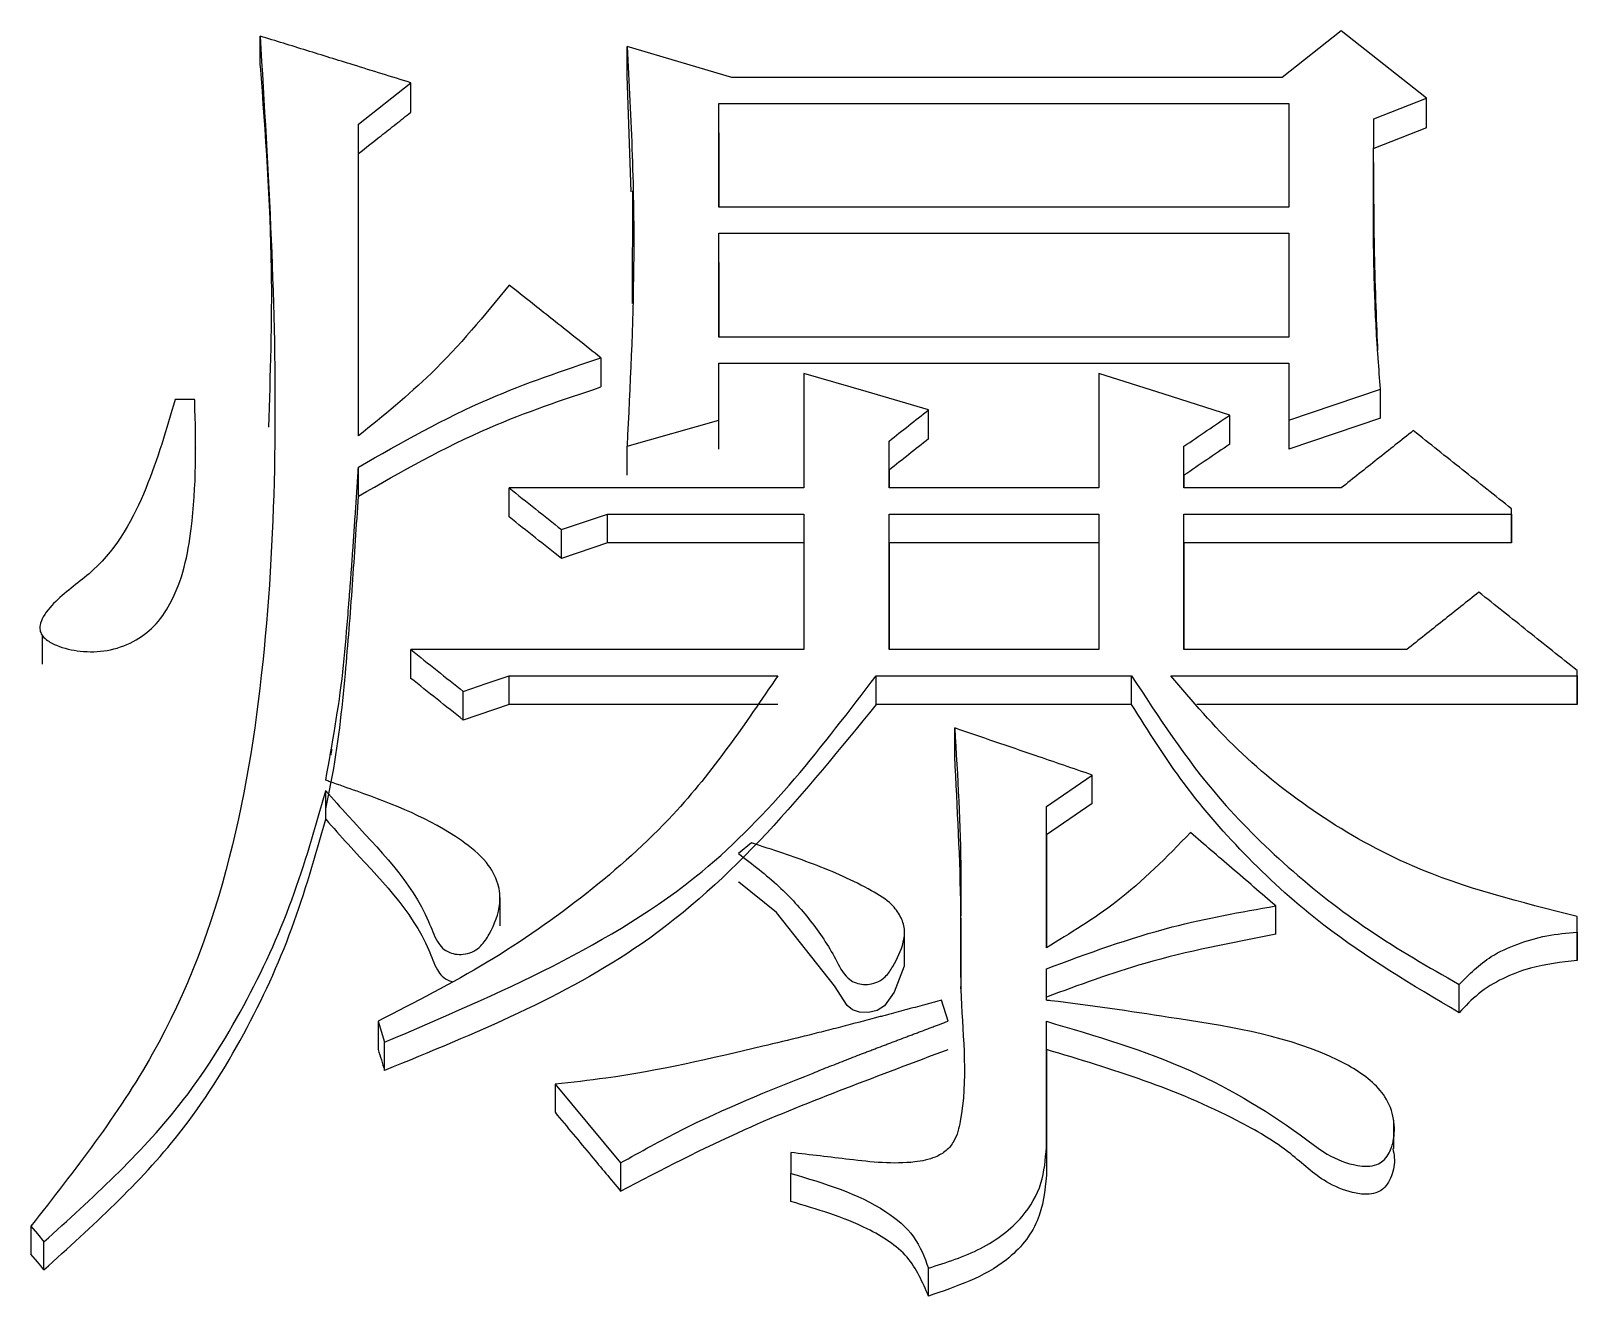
# Model space of a CAD drawing. Header units: millimetres. Extents: x 1890 to 4327, y 775 to 2498.
# Drawn here: x 2449.809 to 2452.362, y 2247.067 to 2249.155 of the extents above; entities that cross this region are included whole.
import ezdxf

# ---------------------------------------------------------------- set-up
doc = ezdxf.new("R2010")
doc.units = ezdxf.units.MM

msp = doc.modelspace()

# ---------------------------------------------------------------- linework, layer by layer
at = {"color": 7, "linetype": 'Continuous', "lineweight": 25}
for p, q in [((2450.1875, 2249.0979), (2450.1875, 2249.1466)), ((2451.9725, 2249.1552), (2451.8751, 2249.0782)), ((2452.1131, 2249.044), (2451.9725, 2249.1552)), ((2450.9665, 2249.0782), (2450.7934, 2249.1295)), ((2450.7934, 2249.0808), (2450.7934, 2249.1295)), ((2450.3499, 2249.0012), (2450.4364, 2249.0697)), ((2450.4364, 2249.021), (2450.4364, 2249.0697)), ((2450.8004, 2248.8897), (2450.7934, 2249.0808)), ((2452.0266, 2249.0098), (2452.1131, 2249.044)), ((2452.1131, 2248.9954), (2452.1131, 2249.044)), ((2450.9448, 2249.0354), (2451.8859, 2249.0354)), ((2450.9448, 2248.8642), (2450.9448, 2249.0354)), ((2450.9448, 2248.9868), (2450.9448, 2249.0354)), ((2451.8859, 2249.0354), (2451.8859, 2248.8642)), ((2450.3499, 2248.4867), (2450.3499, 2249.0012)), ((2450.3499, 2248.9526), (2450.3499, 2249.0012)), ((2452.0266, 2248.9612), (2452.0266, 2249.0098)), ((2452.1131, 2248.9954), (2452.0266, 2248.9612)), ((2450.9448, 2248.9868), (2450.9448, 2248.8642)), ((2450.3499, 2248.4913), (2450.3499, 2248.9526)), ((2450.8023, 2248.8913), (2450.8019, 2248.7052)), ((2451.8859, 2248.8642), (2450.9448, 2248.8642)), ((2450.9448, 2248.8214), (2451.8859, 2248.8214)), ((2450.9448, 2248.6498), (2450.9448, 2248.8214)), ((2450.9448, 2248.773), (2450.9448, 2248.8214)), ((2451.8859, 2248.8214), (2451.8859, 2248.6498)), ((2450.9448, 2248.773), (2450.9448, 2248.6498)), ((2451.8859, 2248.6498), (2450.9448, 2248.6498)), ((2450.7501, 2248.6155), (2450.7501, 2248.5674)), ((2450.9448, 2248.5124), (2450.9448, 2248.6069)), ((2450.9448, 2248.6069), (2451.8859, 2248.6069)), ((2450.9448, 2248.5588), (2450.9448, 2248.6069)), ((2451.8859, 2248.6069), (2451.8859, 2248.5124)), ((2451.0855, 2248.5897), (2451.0855, 2248.4007)), ((2451.5722, 2248.5898), (2451.5722, 2248.4007)), ((2451.8859, 2248.5124), (2452.0374, 2248.564)), ((2452.0374, 2248.516), (2452.0374, 2248.564)), ((2450.0794, 2248.5468), (2450.047, 2248.5468)), ((2450.7934, 2248.4695), (2450.9448, 2248.5124)), ((2450.9448, 2248.4645), (2450.9448, 2248.5124)), ((2451.291, 2248.4817), (2451.291, 2248.5296)), ((2451.7886, 2248.4731), (2451.7886, 2248.521)), ((2452.0374, 2248.516), (2451.8859, 2248.4645)), ((2451.8859, 2248.5124), (2451.8859, 2248.4645)), ((2450.0813, 2248.4664), (2450.0813, 2248.4667)), ((2450.7934, 2248.4216), (2450.7934, 2248.4695)), ((2451.2261, 2248.4007), (2451.2261, 2248.4781)), ((2451.2261, 2248.4302), (2451.2261, 2248.4781)), ((2451.7129, 2248.4007), (2451.7129, 2248.4695)), ((2451.7129, 2248.4216), (2451.7129, 2248.4695)), ((2450.3499, 2248.3872), (2450.3499, 2248.4351)), ((2451.2261, 2248.4302), (2451.2261, 2248.4007)), ((2451.7129, 2248.4216), (2451.7129, 2248.4007)), ((2451.0855, 2248.4007), (2450.5987, 2248.4007)), ((2451.5722, 2248.4007), (2451.2261, 2248.4007)), ((2451.9725, 2248.4007), (2451.7129, 2248.4007)), ((2450.7609, 2248.3577), (2451.0855, 2248.3577)), ((2450.7609, 2248.3099), (2450.7609, 2248.3577)), ((2451.0855, 2248.3577), (2451.0855, 2248.1338)), ((2451.2261, 2248.3577), (2451.5722, 2248.3577)), ((2451.2261, 2248.1338), (2451.2261, 2248.3577)), ((2451.2261, 2248.3099), (2451.2261, 2248.3577)), ((2451.5722, 2248.3577), (2451.5722, 2248.1338)), ((2451.7129, 2248.3577), (2452.2537, 2248.3577)), ((2451.7129, 2248.1338), (2451.7129, 2248.3577)), ((2451.7129, 2248.3099), (2451.7129, 2248.3577)), ((2452.2537, 2248.3577), (2452.2537, 2248.3663)), ((2452.2537, 2248.3185), (2452.2537, 2248.3663)), ((2452.2537, 2248.3577), (2452.2537, 2248.3099)), ((2450.6852, 2248.2842), (2450.6852, 2248.3319)), ((2450.7609, 2248.3099), (2450.6852, 2248.2842)), ((2451.0855, 2248.3099), (2450.7609, 2248.3099)), ((2451.2261, 2248.3099), (2451.2261, 2248.1338)), ((2451.5722, 2248.3099), (2451.2261, 2248.3099)), ((2451.7129, 2248.3099), (2451.7129, 2248.1338)), ((2452.2537, 2248.3099), (2451.7129, 2248.3099)), ((2452.2537, 2248.3099), (2452.2537, 2248.3185)), ((2449.8277, 2248.1578), (2449.8277, 2248.11)), ((2451.0855, 2248.1338), (2450.4364, 2248.1338)), ((2451.5722, 2248.1338), (2451.2261, 2248.1338)), ((2452.0806, 2248.1338), (2451.7129, 2248.1338)), ((2452.3619, 2248.0907), (2452.3619, 2248.0993)), ((2452.3619, 2248.0519), (2452.3619, 2248.0993)), ((2450.5987, 2248.0907), (2451.0422, 2248.0907)), ((2451.2045, 2248.0907), (2451.6263, 2248.0907)), ((2451.2045, 2248.0433), (2451.2045, 2248.0907)), ((2451.6263, 2248.0433), (2451.6263, 2248.0907)), ((2451.6912, 2248.0907), (2452.3619, 2248.0907)), ((2452.3619, 2248.0907), (2452.3619, 2248.0433)), ((2450.523, 2248.0175), (2450.523, 2248.0649)), ((2452.3619, 2248.0433), (2452.3619, 2248.0519)), ((2450.5987, 2248.0433), (2450.523, 2248.0175)), ((2451.0422, 2248.0433), (2450.5987, 2248.0433)), ((2451.6263, 2248.0433), (2451.2045, 2248.0433)), ((2452.3619, 2248.0433), (2451.7342, 2248.0433)), ((2451.3343, 2247.9572), (2451.3343, 2248.0045)), ((2451.4857, 2247.875), (2451.5614, 2247.9268)), ((2451.5614, 2247.8796), (2451.5614, 2247.9268)), ((2450.2958, 2247.8538), (2450.2958, 2247.901)), ((2451.5614, 2247.8796), (2451.4857, 2247.8279)), ((2451.4857, 2247.6417), (2451.4857, 2247.875)), ((2451.4857, 2247.8279), (2451.4857, 2247.875)), ((2451.4857, 2247.8279), (2451.4857, 2247.6417)), ((2450.999, 2247.8146), (2450.9773, 2247.7973)), ((2450.5837, 2247.6776), (2450.5837, 2247.7248)), ((2451.8643, 2247.6639), (2451.8643, 2247.7108)), ((2452.3619, 2247.6676), (2452.3619, 2247.6935)), ((2452.3619, 2247.6676), (2452.3619, 2247.6207)), ((2451.2512, 2247.6131), (2451.2512, 2247.6602)), ((2451.4857, 2247.555), (2451.4857, 2247.607)), ((2451.4857, 2247.5602), (2451.4857, 2247.607)), ((2452.1672, 2247.5343), (2452.1672, 2247.5811)), ((2451.3234, 2247.5204), (2451.3126, 2247.5551)), ((2450.3823, 2247.5205), (2450.3931, 2247.4858)), ((2451.4857, 2247.3124), (2451.4857, 2247.5202)), ((2451.4857, 2247.4735), (2451.4857, 2247.5202)), ((2450.3931, 2247.4392), (2450.3931, 2247.4858)), ((2451.4857, 2247.4735), (2451.4857, 2247.266)), ((2450.6744, 2247.4165), (2450.7826, 2247.2864)), ((2450.6744, 2247.4165), (2450.6744, 2247.37)), ((2452.0591, 2247.3101), (2452.0591, 2247.3569)), ((2451.4857, 2247.3124), (2451.4857, 2247.266)), ((2450.7826, 2247.2864), (2450.7826, 2247.2401)), ((2451.0638, 2247.3037), (2451.0638, 2247.2691)), ((2451.0638, 2247.2227), (2451.0638, 2247.2691)), ((2449.8091, 2247.1821), (2449.8091, 2247.1359)), ((2449.8306, 2247.11), (2449.8306, 2247.1562)), ((2451.291, 2247.0667), (2451.291, 2247.1128))]:
    msp.add_line(p, q, dxfattribs=at)
at = {"color": 7, "linetype": 'Continuous', "lineweight": 25, "flags": 128}
for points in [[(2451.8751, 2249.0782), (2451.4208, 2249.0782), (2450.9665, 2249.0782)], [(2451.291, 2248.5296), (2451.1882, 2248.5597), (2451.0855, 2248.5897)], [(2451.7886, 2248.521), (2451.6804, 2248.5554), (2451.5722, 2248.5898)], [(2450.5987, 2248.3529), (2450.5987, 2248.365), (2450.5987, 2248.377), (2450.5987, 2248.4007)], [(2450.6852, 2248.3319), (2450.7231, 2248.3448), (2450.7609, 2248.3577)], [(2450.4364, 2248.0864), (2450.4364, 2248.0983), (2450.4364, 2248.1103), (2450.4364, 2248.1338)], [(2450.523, 2248.0649), (2450.5608, 2248.0778), (2450.5987, 2248.0907)], [(2450.5987, 2248.0433), (2450.5987, 2248.0626), (2450.5987, 2248.0766), (2450.5987, 2248.0907)], [(2451.2509, 2247.6131), (2451.251, 2247.6115), (2451.2345, 2247.5686), (2451.2183, 2247.5459), (2451.2063, 2247.5382), (2451.1921, 2247.5346), (2451.177, 2247.5353), (2451.1657, 2247.5394), (2451.1566, 2247.5465), (2451.136, 2247.5789), (2451.0401, 2247.6996), (2450.978, 2247.7498), (2450.9773, 2247.7503), (2450.9773, 2247.7503)], [(2452.3619, 2247.6467), (2452.3619, 2247.6623), (2452.3619, 2247.6935)], [(2452.3619, 2247.6207), (2452.3619, 2247.6295), (2452.3619, 2247.6353), (2452.3619, 2247.641), (2452.3619, 2247.6467)], [(2450.3823, 2247.5205), (2450.3823, 2247.5012), (2450.3823, 2247.4875), (2450.3823, 2247.4738)], [(2449.8091, 2247.1822), (2449.8199, 2247.1692), (2449.8306, 2247.1562)], [(2449.8306, 2247.11), (2449.8252, 2247.1165), (2449.8198, 2247.1231), (2449.8091, 2247.1359)]]:
    msp.add_lwpolyline(points, dxfattribs=at)
at = {"color": 7, "linetype": 'Continuous', "lineweight": 25}
for points, knots in [([(2450.1875, 2249.1466), (2450.1943, 2249.0345), (2450.2146, 2248.6984), (2450.2173, 2248.1349), (2450.1026, 2247.5573), (2449.8814, 2247.2744), (2449.8092, 2247.1822)], [0, 0, 0, 0, 0.166548, 0.499383, 0.836688, 1, 1, 1, 1]), ([(2450.4364, 2249.0697), (2450.4047, 2249.0795), (2450.3473, 2249.0972), (2450.2644, 2249.1229), (2450.2132, 2249.1387), (2450.1876, 2249.1466)], [0, 0, 0, 0, 0.382595, 0.691297, 1, 1, 1, 1]), ([(2450.7934, 2249.1295), (2450.7966, 2249.0695), (2450.8031, 2248.9494), (2450.8062, 2248.7293), (2450.7983, 2248.5692), (2450.7934, 2248.4695)], [0, 0, 0, 0, 0.273667, 0.547376, 1, 1, 1, 1]), ([(2450.1875, 2249.0978), (2450.1959, 2248.9859), (2450.2107, 2248.7876), (2450.2041, 2248.5878), (2450.2012, 2248.5008)], [0, 0, 0, 0, 0.564585, 1, 1, 1, 1]), ([(2450.3499, 2248.9526), (2450.3624, 2248.9625), (2450.383, 2248.9788), (2450.4119, 2249.0016), (2450.4282, 2249.0145), (2450.4364, 2249.021)], [0, 0, 0, 0, 0.4329059, 0.716452, 1, 1, 1, 1]), ([(2452.0374, 2248.564), (2452.036, 2248.5808), (2452.034, 2248.606), (2452.03, 2248.6648), (2452.028, 2248.7111), (2452.0269, 2248.7532), (2452.0266, 2248.7658), (2452.0263, 2248.7784), (2452.0261, 2248.791), (2452.0259, 2248.8078), (2452.0257, 2248.8246), (2452.0256, 2248.8414), (2452.0256, 2248.8541), (2452.0256, 2248.8667), (2452.0256, 2248.8793), (2452.0256, 2248.8919), (2452.0256, 2248.9024), (2452.0257, 2248.9108), (2452.0257, 2248.9171), (2452.0258, 2248.9234), (2452.0258, 2248.9297), (2452.0258, 2248.936), (2452.0259, 2248.9423), (2452.026, 2248.9486), (2452.026, 2248.957), (2452.0261, 2248.9654), (2452.0262, 2248.9738), (2452.0262, 2248.9801), (2452.0263, 2248.9864), (2452.0264, 2248.9926), (2452.0265, 2249.0005), (2452.0265, 2249.0062), (2452.0266, 2249.0098)], [0, 0, 0, 0, 0.113118, 0.169677, 0.395941, 0.424221, 0.4525, 0.480779, 0.509059, 0.537338, 0.593897, 0.622177, 0.650456, 0.678735, 0.707015, 0.735294, 0.763573, 0.777713, 0.791853, 0.805993, 0.820132, 0.834272, 0.848412, 0.862551, 0.876691, 0.90497, 0.91911, 0.93325, 0.947389, 0.961529, 0.975669, 1, 1, 1, 1]), ([(2452.033, 2248.6274), (2452.033, 2248.6274), (2452.033, 2248.6275), (2452.033, 2248.6296), (2452.0312, 2248.6723), (2452.0272, 2248.7725), (2452.0266, 2248.8647), (2452.0265, 2248.9144), (2452.0265, 2248.9321), (2452.0265, 2248.9383), (2452.0264, 2248.938), (2452.0264, 2248.9378)], [0, 0, 0, 0, 0.0066914, 0.0176059, 0.0437839, 0.5138257, 0.7288407, 0.8737613, 0.9090141, 0.9446975, 1, 1, 1, 1]), ([(2450.5987, 2248.7356), (2450.5577, 2248.6855), (2450.484, 2248.5953), (2450.3911, 2248.52), (2450.3499, 2248.4867)], [0, 0, 0, 0, 0.556387, 1, 1, 1, 1]), ([(2450.7501, 2248.6155), (2450.7249, 2248.6355), (2450.6744, 2248.6756), (2450.6239, 2248.7156), (2450.5987, 2248.7356)], [0, 0, 0, 0, 0.499997, 1, 1, 1, 1]), ([(2450.3499, 2248.4351), (2450.4205, 2248.4753), (2450.547, 2248.5474), (2450.6879, 2248.5946), (2450.7501, 2248.6155)], [0, 0, 0, 0, 0.557889, 1, 1, 1, 1]), ([(2450.3499, 2248.3872), (2450.4205, 2248.4274), (2450.5471, 2248.4995), (2450.6879, 2248.5466), (2450.7501, 2248.5674)], [0, 0, 0, 0, 0.5578529, 1, 1, 1, 1]), ([(2450.047, 2248.5468), (2450.0328, 2248.4976), (2450.0044, 2248.3989), (2449.9405, 2248.2801), (2449.8612, 2248.2267), (2449.8321, 2248.1947), (2449.824, 2248.1764), (2449.8235, 2248.1659), (2449.827, 2248.1574), (2449.8362, 2248.1482), (2449.8572, 2248.1374), (2449.8916, 2248.1295), (2449.936, 2248.1302), (2449.9787, 2248.1452), (2450.0152, 2248.172), (2450.0565, 2248.2332), (2450.0829, 2248.3611), (2450.0819, 2248.4746), (2450.0795, 2248.5457), (2450.0794, 2248.5468)], [0, 0, 0, 0, 0.151237, 0.303887, 0.374012, 0.409203, 0.423454, 0.431523, 0.439658, 0.449578, 0.466985, 0.502292, 0.540771, 0.580872, 0.619436, 0.662511, 0.788748, 0.996835, 1, 1, 1, 1]), ([(2451.2261, 2248.4781), (2451.2369, 2248.4867), (2451.2585, 2248.5039), (2451.2802, 2248.521), (2451.291, 2248.5296)], [0, 0, 0, 0, 0.500001, 1, 1, 1, 1]), ([(2451.7129, 2248.4695), (2451.7255, 2248.4781), (2451.7507, 2248.4953), (2451.776, 2248.5124), (2451.7886, 2248.521)], [0, 0, 0, 0, 0.500001, 1, 1, 1, 1]), ([(2451.291, 2248.4817), (2451.2802, 2248.4731), (2451.2585, 2248.4559), (2451.2369, 2248.4387), (2451.2261, 2248.4302)], [0, 0, 0, 0, 0.499997, 1, 1, 1, 1]), ([(2452.0915, 2248.4953), (2452.0716, 2248.4795), (2452.032, 2248.448), (2451.9923, 2248.4165), (2451.9725, 2248.4007)], [0, 0, 0, 0, 0.500001, 1, 1, 1, 1]), ([(2452.2537, 2248.3663), (2452.2267, 2248.3878), (2452.1726, 2248.4308), (2452.1185, 2248.4738), (2452.0915, 2248.4953)], [0, 0, 0, 0, 0.5, 1, 1, 1, 1]), ([(2451.7886, 2248.4731), (2451.776, 2248.4645), (2451.7507, 2248.4473), (2451.7255, 2248.4302), (2451.7129, 2248.4216)], [0, 0, 0, 0, 0.499997, 1, 1, 1, 1]), ([(2450.2958, 2247.9182), (2450.3066, 2247.9776), (2450.3227, 2248.0667), (2450.3303, 2248.164), (2450.3337, 2248.2051), (2450.3349, 2248.22), (2450.3358, 2248.2313), (2450.3366, 2248.2425), (2450.3375, 2248.2537), (2450.3382, 2248.263), (2450.3388, 2248.2724), (2450.3394, 2248.2798), (2450.3399, 2248.2873), (2450.3404, 2248.2948), (2450.341, 2248.3022), (2450.3416, 2248.3116), (2450.3421, 2248.3191), (2450.3428, 2248.3284), (2450.3433, 2248.3359), (2450.3438, 2248.3433), (2450.3443, 2248.3508), (2450.3448, 2248.3583), (2450.3454, 2248.3676), (2450.3459, 2248.3751), (2450.3466, 2248.3844), (2450.347, 2248.3919), (2450.3477, 2248.4012), (2450.3481, 2248.4087), (2450.3486, 2248.4162), (2450.3492, 2248.4243), (2450.3496, 2248.4306), (2450.3499, 2248.4351)], [0, 0, 0, 0, 0.346641, 0.519778, 0.563061, 0.584702, 0.606343, 0.627984, 0.649626, 0.671267, 0.682088, 0.703729, 0.714549, 0.72537, 0.747011, 0.757832, 0.779473, 0.790294, 0.811935, 0.822756, 0.833576, 0.855218, 0.866038, 0.88768, 0.8985, 0.920141, 0.930962, 0.952603, 0.963424, 0.974245, 1, 1, 1, 1]), ([(2450.2958, 2247.871), (2450.299, 2247.8858), (2450.3148, 2247.9597), (2450.3281, 2248.0834), (2450.3403, 2248.2409), (2450.3467, 2248.3385), (2450.3499, 2248.3872)], [0, 0, 0, 0, 0.086672, 0.433942, 0.716948, 1, 1, 1, 1]), ([(2450.5987, 2248.4007), (2450.6131, 2248.3892), (2450.6419, 2248.3663), (2450.6708, 2248.3434), (2450.6852, 2248.3319)], [0, 0, 0, 0, 0.499999, 1, 1, 1, 1]), ([(2450.6852, 2248.2842), (2450.6708, 2248.2956), (2450.6419, 2248.3185), (2450.6131, 2248.3414), (2450.5987, 2248.3529)], [0, 0, 0, 0, 0.5, 1, 1, 1, 1]), ([(2452.1996, 2248.2286), (2452.1798, 2248.2128), (2452.1401, 2248.1812), (2452.1005, 2248.1496), (2452.0806, 2248.1338)], [0, 0, 0, 0, 0.500001, 1, 1, 1, 1]), ([(2452.3619, 2248.0993), (2452.3349, 2248.1209), (2452.2808, 2248.164), (2452.2267, 2248.2071), (2452.1996, 2248.2286)], [0, 0, 0, 0, 0.5, 1, 1, 1, 1]), ([(2450.4364, 2248.1338), (2450.4508, 2248.1223), (2450.4797, 2248.0993), (2450.5085, 2248.0763), (2450.523, 2248.0649)], [0, 0, 0, 0, 0.4999995, 1, 1, 1, 1]), ([(2451.0422, 2248.0907), (2450.9886, 2248.0117), (2450.8998, 2247.8805), (2450.7282, 2247.7281), (2450.5645, 2247.6135), (2450.4433, 2247.5516), (2450.3823, 2247.5205)], [0, 0, 0, 0, 0.333002, 0.552476, 0.774971, 1, 1, 1, 1]), ([(2450.3931, 2247.4858), (2450.5816, 2247.5662), (2450.9131, 2247.7075), (2451.1166, 2247.9752), (2451.2045, 2248.0907)], [0, 0, 0, 0, 0.568507, 1, 1, 1, 1]), ([(2450.523, 2248.0175), (2450.5085, 2248.029), (2450.4797, 2248.0519), (2450.4508, 2248.0749), (2450.4364, 2248.0864)], [0, 0, 0, 0, 0.5, 1, 1, 1, 1]), ([(2451.6263, 2248.0907), (2451.6709, 2248.0224), (2451.7447, 2247.9092), (2451.8833, 2247.7724), (2452.0164, 2247.6674), (2452.1167, 2247.6099), (2452.1672, 2247.5811)], [0, 0, 0, 0, 0.333809, 0.553089, 0.775219, 1, 1, 1, 1]), ([(2452.3619, 2247.6935), (2452.269, 2247.7166), (2452.117, 2247.7544), (2451.9328, 2247.8583), (2451.798, 2247.9648), (2451.7266, 2248.049), (2451.6912, 2248.0907)], [0, 0, 0, 0, 0.347456, 0.568585, 0.785979, 1, 1, 1, 1]), ([(2451.2045, 2248.0433), (2451.0871, 2247.8985), (2450.8738, 2247.6355), (2450.5422, 2247.5001), (2450.3931, 2247.4392)], [0, 0, 0, 0, 0.550322, 1, 1, 1, 1]), ([(2452.1672, 2247.5343), (2452.0903, 2247.58), (2451.9643, 2247.6547), (2451.8174, 2247.7875), (2451.7102, 2247.9096), (2451.6542, 2247.9989), (2451.6263, 2248.0433)], [0, 0, 0, 0, 0.346062, 0.56664, 0.784508, 1, 1, 1, 1]), ([(2451.3343, 2248.0045), (2451.3391, 2247.9245), (2451.348, 2247.7765), (2451.3396, 2247.5602), (2451.3577, 2247.4117), (2451.3371, 2247.3262), (2451.3211, 2247.3059), (2451.2988, 2247.2933), (2451.2445, 2247.2824), (2451.1638, 2247.2918), (2451.096, 2247.2998), (2451.0638, 2247.3037)], [0, 0, 0, 0, 0.257644, 0.476383, 0.695117, 0.731864, 0.752184, 0.772582, 0.805413, 0.907666, 1, 1, 1, 1]), ([(2451.5614, 2247.9268), (2451.53, 2247.9375), (2451.4765, 2247.9559), (2451.4008, 2247.9817), (2451.3564, 2247.9969), (2451.3343, 2248.0045)], [0, 0, 0, 0, 0.414509, 0.707253, 1, 1, 1, 1]), ([(2450.3045, 2247.9601), (2450.3045, 2247.9601), (2450.3045, 2247.96), (2450.3046, 2247.9604), (2450.3048, 2247.9616), (2450.3054, 2247.9648), (2450.3061, 2247.9682), (2450.3064, 2247.9702)], [0, 0, 0, 0, 0.025297, 0.141451, 0.270493, 0.58461, 1, 1, 1, 1]), ([(2451.3447, 2247.5738), (2451.345, 2247.617), (2451.3457, 2247.745), (2451.3388, 2247.8726), (2451.3343, 2247.9572)], [0, 0, 0, 0, 0.336896, 1, 1, 1, 1]), ([(2450.2958, 2247.9009), (2450.308, 2247.8871), (2450.3689, 2247.8182), (2450.4476, 2247.7415), (2450.4756, 2247.6582), (2450.488, 2247.6406), (2450.4996, 2247.6334), (2450.513, 2247.6303), (2450.5269, 2247.6308), (2450.5408, 2247.6355), (2450.5551, 2247.6465), (2450.5718, 2247.6729), (2450.5855, 2247.7079), (2450.582, 2247.75), (2450.5607, 2247.7873), (2450.4867, 2247.8474), (2450.3932, 2247.8844), (2450.3153, 2247.9112), (2450.2981, 2247.9174), (2450.2958, 2247.9182)], [0, 0, 0, 0, 0.066203, 0.331418, 0.376174, 0.392134, 0.408285, 0.422252, 0.437571, 0.454108, 0.470588, 0.499884, 0.567199, 0.607022, 0.655995, 0.720748, 0.938177, 0.991744, 1, 1, 1, 1]), ([(2449.8306, 2247.1562), (2449.9099, 2247.2279), (2450.0396, 2247.3453), (2450.164, 2247.5442), (2450.2445, 2247.7192), (2450.2787, 2247.8405), (2450.2958, 2247.9009)], [0, 0, 0, 0, 0.345608, 0.56562, 0.783503, 1, 1, 1, 1]), ([(2449.8306, 2247.11), (2449.9099, 2247.1816), (2450.0396, 2247.2988), (2450.164, 2247.4975), (2450.2445, 2247.6722), (2450.2787, 2247.7934), (2450.2958, 2247.8538)], [0, 0, 0, 0, 0.345691, 0.565702, 0.783554, 1, 1, 1, 1]), ([(2450.2958, 2247.8538), (2450.308, 2247.84), (2450.3689, 2247.771), (2450.4475, 2247.6949), (2450.4756, 2247.6114), (2450.4877, 2247.5943), (2450.4967, 2247.5878), (2450.5028, 2247.5865), (2450.5041, 2247.5862)], [0, 0, 0, 0, 0.160679, 0.804376, 0.910674, 0.949608, 0.989033, 1, 1, 1, 1]), ([(2451.7237, 2247.8318), (2451.6845, 2247.7918), (2451.6141, 2247.7196), (2451.5252, 2247.6657), (2451.4857, 2247.6417)], [0, 0, 0, 0, 0.555111, 1, 1, 1, 1]), ([(2451.8643, 2247.7108), (2451.8523, 2247.7212), (2451.8282, 2247.7419), (2451.7813, 2247.7823), (2451.7464, 2247.8122), (2451.7237, 2247.8318)], [0, 0, 0, 0, 0.25711, 0.51422, 1, 1, 1, 1]), ([(2450.9773, 2247.7973), (2451.0002, 2247.7798), (2451.0439, 2247.7464), (2451.0976, 2247.6871), (2451.1326, 2247.6351), (2451.1503, 2247.5967), (2451.1681, 2247.5841), (2451.1806, 2247.5809), (2451.1942, 2247.581), (2451.2081, 2247.5848), (2451.2223, 2247.5949), (2451.2364, 2247.6174), (2451.2492, 2247.6435), (2451.253, 2247.6726), (2451.2453, 2247.6944), (2451.2281, 2247.7176), (2451.1788, 2247.7473), (2451.1015, 2247.7814), (2451.0333, 2247.8035), (2450.999, 2247.8146)], [0, 0, 0, 0, 0.117411, 0.224514, 0.331514, 0.385099, 0.401502, 0.417942, 0.434593, 0.453955, 0.473463, 0.503457, 0.565822, 0.597864, 0.6299, 0.663784, 0.718184, 0.85806, 1, 1, 1, 1]), ([(2451.4857, 2247.607), (2451.5541, 2247.6323), (2451.6767, 2247.6776), (2451.8069, 2247.7006), (2451.8643, 2247.7108)], [0, 0, 0, 0, 0.55855, 1, 1, 1, 1]), ([(2451.8643, 2247.6639), (2451.7915, 2247.6499), (2451.6618, 2247.6251), (2451.5394, 2247.58), (2451.4857, 2247.5602)], [0, 0, 0, 0, 0.561231, 1, 1, 1, 1]), ([(2452.1672, 2247.5811), (2452.1837, 2247.5977), (2452.2113, 2247.6254), (2452.2637, 2247.6489), (2452.3115, 2247.6628), (2452.3451, 2247.666), (2452.3619, 2247.6676)], [0, 0, 0, 0, 0.330678, 0.55099, 0.77457, 1, 1, 1, 1]), ([(2452.3619, 2247.6207), (2452.336, 2247.6177), (2452.2934, 2247.6128), (2452.2389, 2247.592), (2452.1981, 2247.5673), (2452.1774, 2247.5452), (2452.1672, 2247.5343)], [0, 0, 0, 0, 0.347151, 0.569168, 0.786857, 1, 1, 1, 1]), ([(2451.3126, 2247.5551), (2451.31, 2247.5544), (2451.3047, 2247.5529), (2451.2967, 2247.5508), (2451.2888, 2247.5486), (2451.2782, 2247.5458), (2451.2676, 2247.5429), (2451.257, 2247.5401), (2451.2491, 2247.538), (2451.2385, 2247.5351), (2451.2279, 2247.5323), (2451.2173, 2247.5295), (2451.2093, 2247.5274), (2451.1987, 2247.5245), (2451.1881, 2247.5217), (2451.1749, 2247.5183), (2451.1616, 2247.5148), (2451.1457, 2247.5107), (2451.1244, 2247.5052), (2451.1031, 2247.4998), (2451.0658, 2247.4905), (2450.9536, 2247.4636), (2450.8186, 2247.4322), (2450.7025, 2247.4195), (2450.6744, 2247.4165)], [0, 0, 0, 0, 0.012619, 0.025237, 0.037856, 0.050474, 0.075711, 0.08833, 0.100948, 0.113567, 0.138804, 0.151422, 0.164041, 0.176659, 0.201896, 0.214515, 0.239752, 0.264989, 0.290226, 0.3407, 0.365937, 0.466887, 0.870929, 1, 1, 1, 1]), ([(2451.4857, 2247.5202), (2451.5669, 2247.4963), (2451.7214, 2247.4508), (2451.8688, 2247.3612), (2451.9511, 2247.2976), (2451.9866, 2247.2832), (2452.0154, 2247.2803), (2452.0304, 2247.2827), (2452.0427, 2247.29), (2452.0527, 2247.3028), (2452.0607, 2247.3263), (2452.0611, 2247.3596), (2452.0478, 2247.3955), (2452.012, 2247.4329), (2451.8983, 2247.4953), (2451.7125, 2247.5227), (2451.5558, 2247.5472), (2451.4881, 2247.5547), (2451.4857, 2247.5549)], [0, 0, 0, 0, 0.188824, 0.359425, 0.391174, 0.431004, 0.443042, 0.4552, 0.463942, 0.475035, 0.493349, 0.52466, 0.556942, 0.585534, 0.64557, 0.848774, 0.994709, 1, 1, 1, 1]), ([(2450.7826, 2247.2864), (2450.8157, 2247.3049), (2450.9172, 2247.3616), (2451.0361, 2247.4092), (2451.1235, 2247.4441), (2451.142, 2247.4514), (2451.1605, 2247.4587), (2451.1768, 2247.465), (2451.1907, 2247.4703), (2451.1977, 2247.473), (2451.207, 2247.4765), (2451.2163, 2247.4801), (2451.2256, 2247.4836), (2451.2326, 2247.4863), (2451.2419, 2247.4898), (2451.2512, 2247.4933), (2451.2605, 2247.4968), (2451.2675, 2247.4995), (2451.2768, 2247.503), (2451.2861, 2247.5065), (2451.2954, 2247.51), (2451.3024, 2247.5126), (2451.3118, 2247.5161), (2451.3188, 2247.5187), (2451.3234, 2247.5204)], [0, 0, 0, 0, 0.194919, 0.596792, 0.647185, 0.672381, 0.697577, 0.74797, 0.760568, 0.773166, 0.785764, 0.81096, 0.823558, 0.836156, 0.848754, 0.873951, 0.886549, 0.899147, 0.911745, 0.936941, 0.949539, 0.962137, 0.974736, 1, 1, 1, 1]), ([(2450.7826, 2247.2401), (2450.8503, 2247.2752), (2450.9709, 2247.3378), (2451.1545, 2247.4103), (2451.2671, 2247.4526), (2451.3234, 2247.4738)], [0, 0, 0, 0, 0.390671, 0.695193, 1, 1, 1, 1]), ([(2452.0577, 2247.31), (2452.0587, 2247.3052), (2452.0619, 2247.2902), (2452.058, 2247.2698), (2452.0497, 2247.2519), (2452.0407, 2247.242), (2452.0288, 2247.236), (2452.0119, 2247.2337), (2451.9833, 2247.2382), (2451.9372, 2247.2577), (2451.8841, 2247.3099), (2451.7839, 2247.368), (2451.648, 2247.4252), (2451.54, 2247.4574), (2451.4857, 2247.4735)], [0, 0, 0, 0, 0.023255, 0.07257, 0.095864, 0.11539, 0.131905, 0.152492, 0.186456, 0.253587, 0.364428, 0.517728, 0.757657, 1, 1, 1, 1]), ([(2450.6744, 2247.37), (2450.6844, 2247.358), (2450.7044, 2247.334), (2450.7404, 2247.2907), (2450.7665, 2247.2594), (2450.7826, 2247.2401)], [0, 0, 0, 0, 0.277089, 0.554178, 1, 1, 1, 1]), ([(2451.291, 2247.1128), (2451.3205, 2247.1222), (2451.3787, 2247.1406), (2451.4455, 2247.19), (2451.4811, 2247.2516), (2451.4842, 2247.2923), (2451.4857, 2247.3124)], [0, 0, 0, 0, 0.291567, 0.574035, 0.788626, 1, 1, 1, 1]), ([(2451.0638, 2247.2691), (2451.1189, 2247.2528), (2451.1949, 2247.2303), (2451.2707, 2247.1675), (2451.2843, 2247.1308), (2451.291, 2247.1128)], [0, 0, 0, 0, 0.5720712, 0.7896972, 1, 1, 1, 1]), ([(2451.4857, 2247.266), (2451.4832, 2247.2403), (2451.478, 2247.1882), (2451.4116, 2247.1074), (2451.3372, 2247.0823), (2451.291, 2247.0667)], [0, 0, 0, 0, 0.269419, 0.54582, 1, 1, 1, 1]), ([(2451.291, 2247.0667), (2451.2813, 2247.0894), (2451.2616, 2247.1359), (2451.1763, 2247.1896), (2451.1068, 2247.2101), (2451.0638, 2247.2227)], [0, 0, 0, 0, 0.267568, 0.547482, 1, 1, 1, 1])]:
    msp.add_open_spline(points, degree=3, knots=knots, dxfattribs=at)
msp.add_open_spline([(2450.3823, 2247.4738), (2450.3841, 2247.468), (2450.3877, 2247.4565), (2450.3913, 2247.445), (2450.3931, 2247.4392)], degree=3, dxfattribs=at)

doc.saveas('drawing.dxf')
